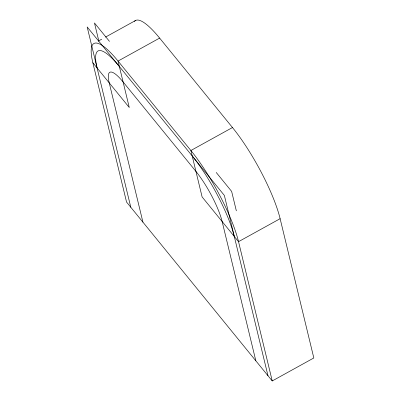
<?xml version="1.0" encoding="UTF-8"?>
<svg xmlns="http://www.w3.org/2000/svg" width="401" height="401" viewBox="0 0 401 401"><rect width="100%" height="100%" fill="white"/><g stroke="black" fill="none" stroke-linecap="round" stroke-linejoin="round"><path stroke-width="0.6" d="M98.43 41.017L101.714 39.203M105.543 37.087L135.638 20.456M159.628 38.085L118.039 61.062A73.102 16.261 61.1 0 0 92.852 62.767L126.551 202.049L272.234 380.95L313.823 357.968L280.124 218.685A73.102 16.261 61.1 0 0 232.47 127.533L159.628 38.085A73.102 16.261 61.1 0 0 134.425 21.423M232.47 127.533L190.881 150.515L202.114 196.941L238.535 241.668L272.234 380.95M280.124 218.685L238.535 241.668A73.102 16.261 61.1 0 0 190.881 150.515L118.039 61.062L129.272 107.493L92.852 62.767M109.483 41.398L94.456 22.952L98.862 41.163M216.224 172.48L231.643 191.412L236.344 210.841M267.983 375.732L224.365 195.437L87.177 26.972L130.796 207.267M255.843 360.825L222.144 221.537A40.205 8.942 61.1 0 0 195.939 171.407L123.097 81.954A40.205 8.942 61.1 0 0 109.242 82.892L142.936 222.179M192.194 155.929A64.576 14.361 61.1 0 1 234.284 236.45M97.102 67.985A64.576 14.361 61.1 0 1 119.353 66.481"/></g></svg>
